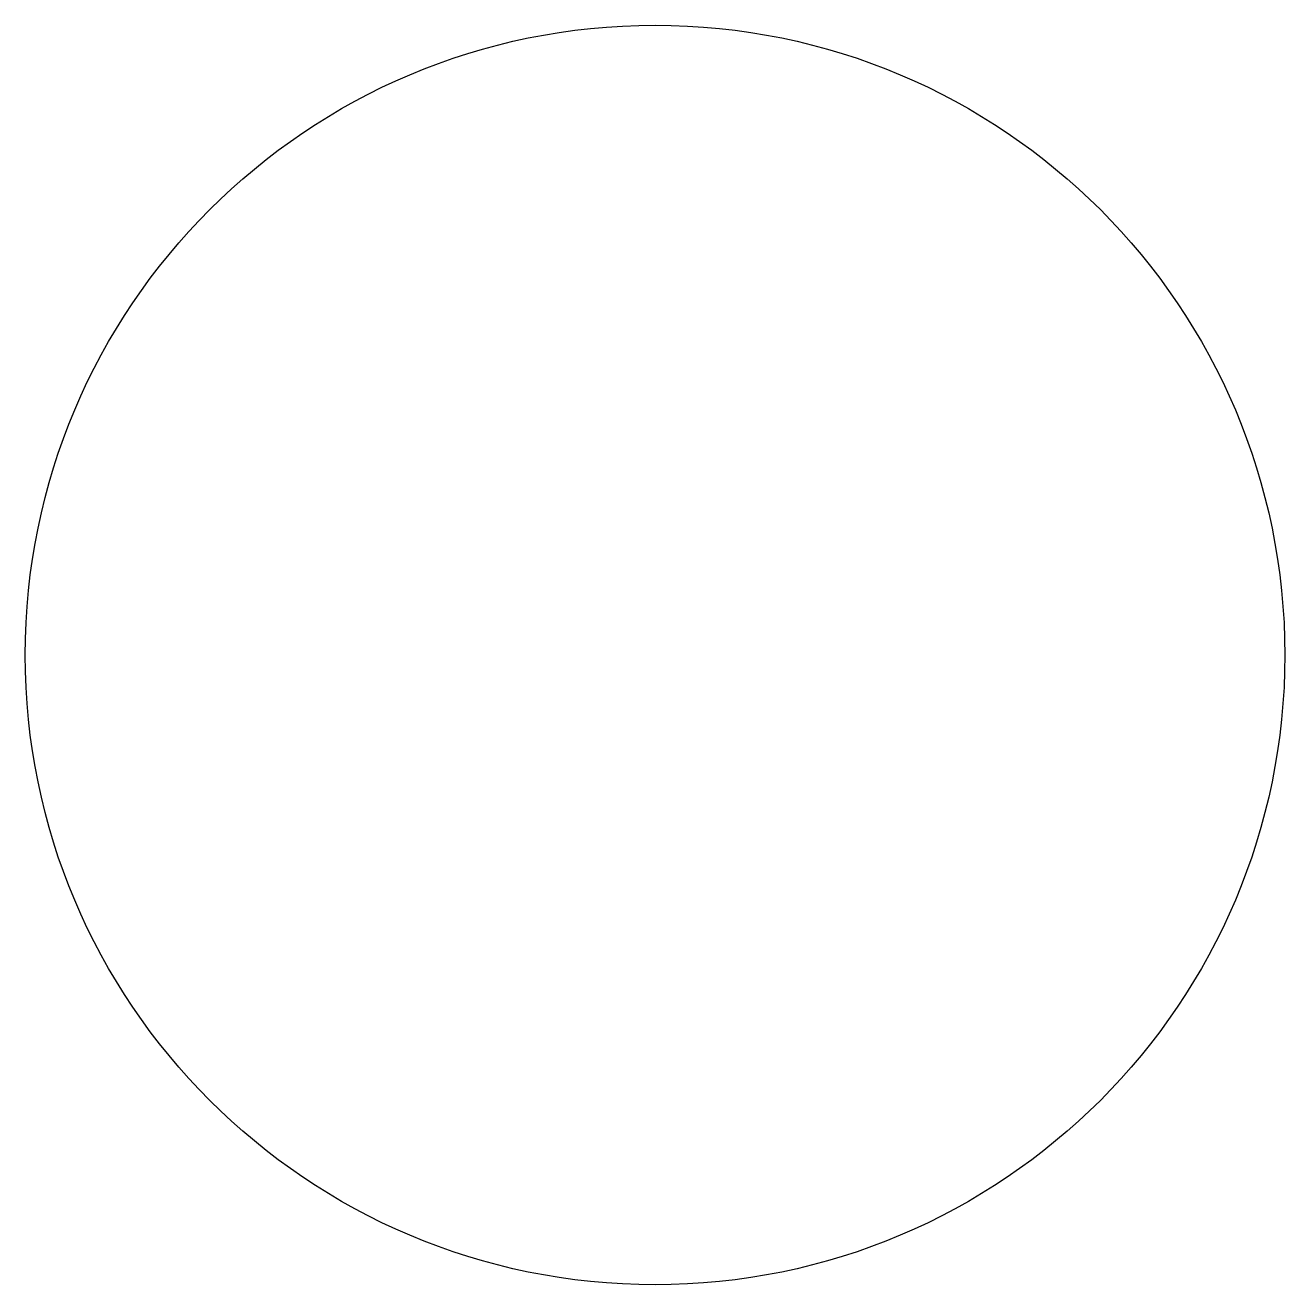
# Model space of a CAD drawing. Header units: millimetres. Extents: x -2969.274 to -2968.974, y 3749.593 to 3749.893.
import ezdxf

# ---------------------------------------------------------------- set-up
doc = ezdxf.new("R2010")
doc.units = ezdxf.units.MM
doc.header["$LTSCALE"] = 10
doc.layers.add('ELE_LUMINÁRIAS', color=4, linetype='Continuous')

msp = doc.modelspace()

# ---------------------------------------------------------------- linework, layer by layer
at = {"layer": 'ELE_LUMINÁRIAS', "color": 4}
msp.add_circle((-2969.12371, 3749.74286), 0.15, dxfattribs=at)

doc.saveas('drawing.dxf')
